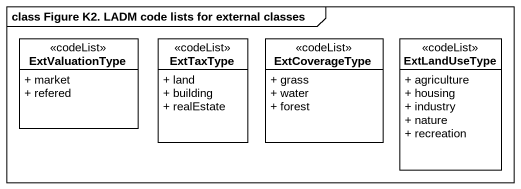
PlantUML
@startuml
mainframe class Figure K2. LADM code lists for external classes
hide circle
hide empty members
skinparam classAttributeIconSize 0
class ExtValuationType <<codeList>> #FFFFFF {
  + market
  + refered
}
class ExtTaxType <<codeList>> #FFFFFF {
  + land
  + building
  + realEstate
}
class ExtCoverageType <<codeList>> #FFFFFF {
  + grass
  + water
  + forest
}
class ExtLandUseType <<codeList>> #FFFFFF {
  + agriculture
  + housing
  + industry
  + nature
  + recreation
}
@enduml
